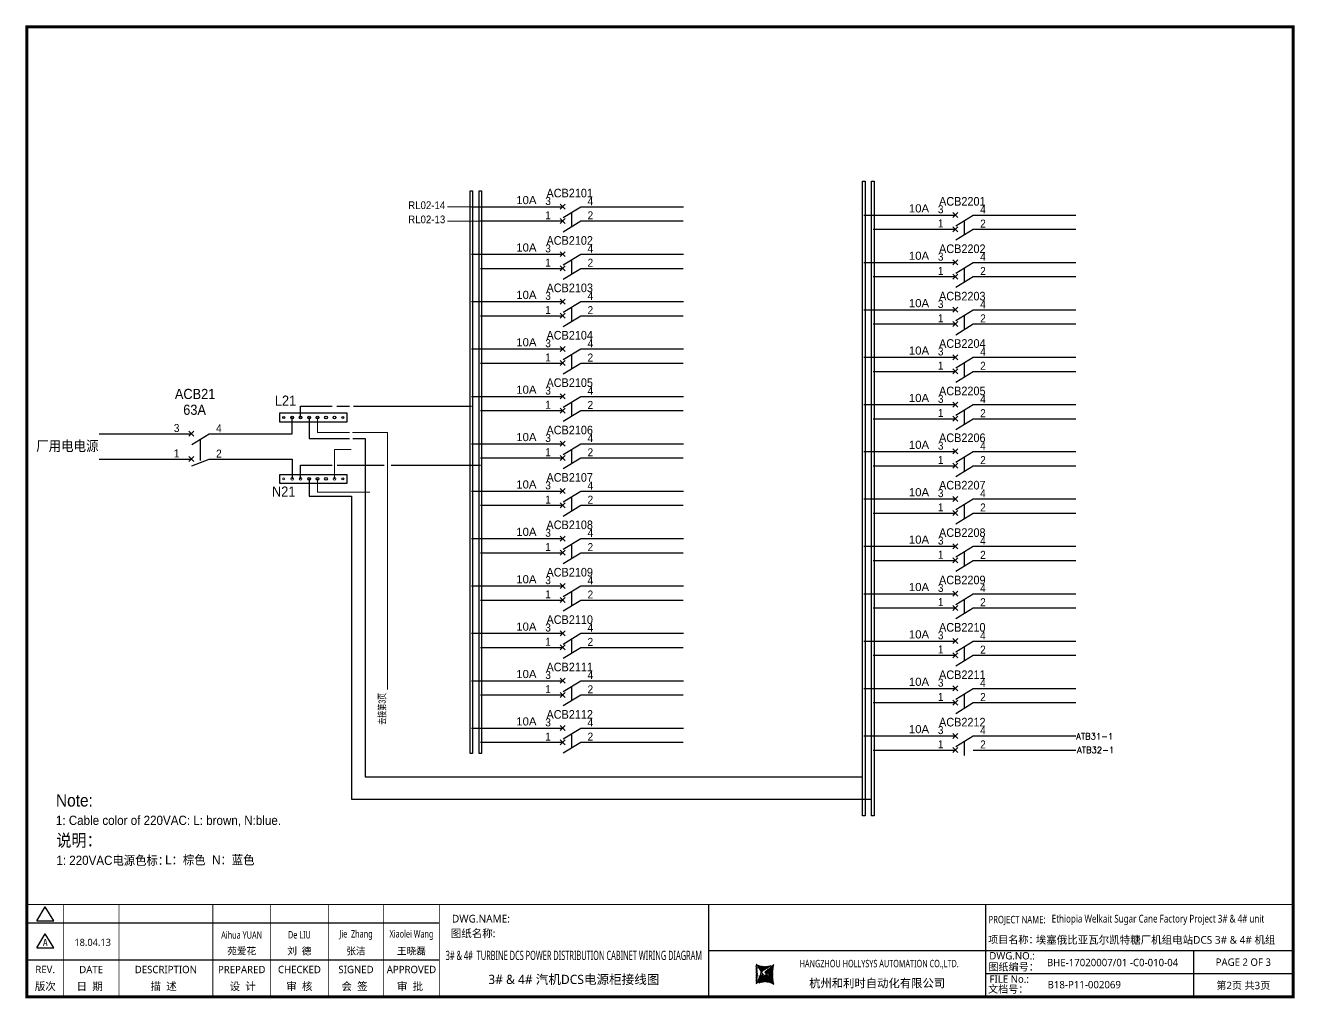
# Model space of a CAD drawing. Extents: x 81437 to 204847, y -54769 to -29444.
# Drawn here: x 101350 to 105475, y -54566 to -51403 of the extents above; entities that cross this region are included whole.
import ezdxf
from ezdxf.enums import TextEntityAlignment as Align
from ezdxf.lldxf.tags import DXFTag

# ---------------------------------------------------------------- set-up
doc = ezdxf.new("R2010")
doc.units = 0
doc.header["$LTSCALE"] = 100
doc.header["$MEASUREMENT"] = 0
for name, color, linetype in [('t', 1, 'Continuous'), ('标准图框及表格', 7, 'Continuous'), ('空气开关', 7, 'Continuous')]:
    doc.layers.add(name, color=color, linetype=linetype)
doc.layers.add('细实线', color=7, linetype='Continuous', lineweight=20)
doc.styles.add('HZ', font='arial.ttf', dxfattribs={"width": 0.7})
doc.styles.add('SIMPLEX', font='simplex')
doc.styles.get("Standard").update_dxf_attribs({"font": ''})
doc.styles.add('微软雅黑', font='')
doc.styles.get('Standard').set_extended_font_data('SimSun')
doc.styles.get('微软雅黑').set_extended_font_data('Microsoft YaHei')
tags = doc.linetypes.add('CENTER', pattern=[2, 1.25, -0.25, 0.25, -0.25]).pattern_tags.tags
tags[10:11] = [DXFTag(74, 4), DXFTag(75, 0), DXFTag(340, '0'), DXFTag(46, 1.0), DXFTag(50, 0.0), DXFTag(44, 0.0), DXFTag(45, 0.0)]
tags[8:9] = [DXFTag(74, 4), DXFTag(75, 0), DXFTag(340, '0'), DXFTag(46, 1.0), DXFTag(50, 0.0), DXFTag(44, 0.0), DXFTag(45, 0.0)]
tags[6:7] = [DXFTag(74, 4), DXFTag(75, 0), DXFTag(340, '0'), DXFTag(46, 1.0), DXFTag(50, 0.0), DXFTag(44, 0.0), DXFTag(45, 0.0)]
tags[4:5] = [DXFTag(74, 4), DXFTag(75, 0), DXFTag(340, '0'), DXFTag(46, 1.0), DXFTag(50, 0.0), DXFTag(44, 0.0), DXFTag(45, 0.0)]
tags = doc.linetypes.add('HIDDEN', pattern=[0.375, 0.25, -0.125]).pattern_tags.tags
tags[6:7] = [DXFTag(74, 4), DXFTag(75, 0), DXFTag(340, '0'), DXFTag(46, 1.0), DXFTag(50, 0.0), DXFTag(44, 0.0), DXFTag(45, 0.0)]
tags[4:5] = [DXFTag(74, 4), DXFTag(75, 0), DXFTag(340, '0'), DXFTag(46, 1.0), DXFTag(50, 0.0), DXFTag(44, 0.0), DXFTag(45, 0.0)]
pattern_1 = [(45, (-6.1628, -58.8625), (-0.7362629, 0.7362629), [])]

# ---------------------------------------------------------------- blocks, each defined once
blk = doc.blocks.new('供电端子')
at = {"style": 'HZ', "width": 0.7}
blk.add_attdef('供电端子', (0, 0), '', height=17, dxfattribs=at)
blk = doc.blocks.new('图框')
at = {"layer": '标准图框及表格'}
h = blk.add_hatch(dxfattribs=at)
h.set_pattern_fill('ANSI31', color=5, scale=8.329864, style=0)
h.set_pattern_definition(pattern_1)
edge = h.paths.add_edge_path()
edge.add_arc((2393.1, -3057), 55.2, 238.1092, 291.6532)
edge.add_line((2413.5, -3108.3), (2382.4, -3129.1))
edge.add_arc((2232.7, -3137.2), 135.4, 346.3915, 374.25)
edge.add_line((2364.3, -3169), (2391.3, -3146.7))
edge.add_line((2385.2, -3139.1), (2390, -3139.8))
edge.add_spline(control_points=[(2391.3, -3146.8), (2392.2, -3145.9), (2393.8, -3144.3), (2393.7, -3140.1), (2391.3, -3139.9), (2390, -3139.7)], knot_values=[0, 0, 0, 0, 6.844331, 12.400427, 18.769243, 18.769243, 18.769243, 18.769243], weights=[1, 1, 1, 1, 1, 1], degree=3, periodic=0)
edge.add_spline(control_points=[(2382.4, -3129.1), (2381.6, -3129.7), (2380.3, -3130.8), (2379.4, -3132.2), (2379, -3132.9)], knot_values=[0, 0, 0, 0, 5.253674, 9.488439, 9.488439, 9.488439, 9.488439], weights=[1, 1, 1, 1, 1], degree=3, periodic=0)
edge.add_spline(control_points=[(2380.1, -3131.1), (2379.6, -3131.8), (2378.5, -3133.2), (2378.8, -3136.6), (2381.7, -3138.8), (2384, -3139), (2385.2, -3139.1)], knot_values=[10.665975, 10.665975, 10.665975, 10.665975, 18.977704, 28.894558, 41.119554, 52.646925, 52.646925, 52.646925, 52.646925], weights=[1, 1, 1, 1, 1, 1, 1], degree=3, periodic=0)
h = blk.add_hatch(dxfattribs=at)
h.set_pattern_fill('ANSI31', color=3, scale=8.329864, style=0)
h.set_pattern_definition(pattern_1)
edge = h.paths.add_edge_path()
edge.add_line((2396.3, -3134.6), (2401.5, -3135.3))
edge.add_spline(control_points=[(2394.9, -3127.6), (2394, -3128.5), (2392.4, -3130.1), (2392.5, -3134.3), (2394.9, -3134.5), (2396.2, -3134.6)], knot_values=[0, 0, 0, 0, 6.844331, 12.400427, 18.769243, 18.769243, 18.769243, 18.769243], weights=[1, 1, 1, 1, 1, 1], degree=3, periodic=0)
edge.add_line((2421.9, -3105.3), (2394.8, -3127.7))
edge.add_spline(control_points=[(2406.5, -3142.8), (2406.9, -3142.3), (2407.7, -3140.9), (2407.4, -3137.8), (2404.5, -3135.6), (2402.2, -3135.4), (2401, -3135.3)], knot_values=[12.654089, 12.654089, 12.654089, 12.654089, 18.977704, 28.894558, 41.119554, 52.646925, 52.646925, 52.646925, 52.646925], weights=[1, 1, 1, 1, 1, 1, 1], degree=3, periodic=0)
edge.add_line((2405.5, -3143.8), (2406.6, -3142.6))
edge.add_line((2403.9, -3145.3), (2405.5, -3143.8))
edge.add_line((2372.7, -3166.1), (2403.8, -3145.3))
edge.add_arc((2393.1, -3217.4), 55.2, 58.1092, 111.6532)
edge.add_arc((2553.4, -3137.2), 135.4, 166.3915, 194.25)
at = {"color": 7}
for p, q in [((2209.5, -2910.4), (2209.5, -3210.4)), ((3109.5, -2910.4), (3109.5, -3210.4)), ((-6.2, -2970.4), (1334, -2970.4)), ((-6.2, -3090.4), (1334, -3090.4)), ((2209.5, -3060.4), (3109.5, -3060.4)), ((3109.5, -3060.4), (4109.5, -3060.4)), ((3785.6, -3060.4), (3785.6, -3210.4)), ((4109.5, -3135.4), (3109.5, -3135.4))]:
    blk.add_line(p, q, dxfattribs=at)
at = {"color": 7, "const_width": 3}
blk.add_lwpolyline([(4109.5, -2910.4), (-6.2, -2910.4)], dxfattribs=at)
at = {"layer": 't', "color": 7}
for p, q in [((25.8, -2963.9), (53.7, -2918)), ((81.7, -2963.9), (53.7, -2918)), ((25.8, -2963.9), (81.7, -2963.9)), ((25.8, -3051.8), (53.7, -3006)), ((81.7, -3051.8), (53.7, -3006)), ((25.8, -3051.8), (81.7, -3051.8))]:
    blk.add_line(p, q, dxfattribs=at)
at = {"layer": 't', "color": 7, "const_width": 9.62}
blk.add_lwpolyline([(4109.5, -3210.4), (4109.5, -58.9), (-6.2, -58.9), (-6.2, -3210.4)], close=True, dxfattribs=at)
at = {"layer": 't', "color": 7, "const_width": 2.4}
for points in [[(112.6, -2911.6), (112.6, -3210.4)], [(292.9, -2911.6), (292.9, -3210.4)], [(598.2, -2911.6), (598.2, -3215.3)], [(785.8, -2911.6), (785.8, -3215.3)], [(973.4, -2911.6), (973.4, -3215.3)], [(1153.7, -2911.6), (1153.7, -3215.3)], [(1334, -2911.6), (1334, -3215.3)]]:
    blk.add_lwpolyline(points, dxfattribs=at)
at = {"color": 7, "linetype": 'CENTER', "style": '微软雅黑'}
for s, height, p in [('项目名称：', 24, (3118.2, -3036.9)), ('图纸编号：', 24, (3119.1, -3125.5)), ('杭州和利时自动化有限公司', 27, (2536.4, -3180)), ('文档号：', 24, (3117.9, -3197.6))]:
    blk.add_text(s, height=height, dxfattribs=at).set_placement(p)
at = {"color": 7, "style": '微软雅黑', "flags": 8}
for tag, p, height in [('DWG.NAME:', (1375.5, -2969.2), 25), ('DWG.NO.:', (3122, -3089.3), 24), ('图纸编号', (3309.2, -3111.3), 24), ('FILENO.:', (3122.5, -3165), 24), ('文档号', (3311.6, -3183), 24)]:
    blk.add_attdef(tag, p, '', height=height, dxfattribs=at)
at = {"color": 7, "style": '微软雅黑', "width": 0.8, "flags": 8}
for tag, p, height in [('PROJECTNAME:', (3119.3, -2971.7), 24), ('PROJECT_NAME', (3324.7, -2969.2), 25)]:
    blk.add_attdef(tag, p, '', height=height, dxfattribs=at)
at = {"color": 7, "style": '微软雅黑', "flags": 8}
for tag, height, width, p in [('RENLIU', 24, 0.7, (692, -3009.2)), ('SHUFENWANG', 24, 0.7, (879.6, -3009.2)), ('FANGHOU', 24, 0.7, (1063.6, -3009.2)), ('DANDANLI', 24, 0.7, (1243.9, -3009.2)), ('#10STATIONONTROLCABINETCOVER', 30, 0.6, (1771.7, -3076)), ('HANGZHOUHOLLYSYSAUTOMATIONCO.,LTD.', 24, 0.7, (2763.9, -3104.6))]:
    blk.add_attdef(tag, text='', height=height, dxfattribs=dict(at, width=width)).set_placement(p, align=Align.MIDDLE)
for tag, p in [('图纸名称:', (1371.6, -3024.8)), ('项目名称', (3272.9, -3045.6))]:
    blk.add_attdef(tag, text='', height=25, dxfattribs=at).set_placement(p, align=Align.BOTTOM_LEFT)
at = {"color": 7, "flags": 8}
blk.add_attdef('A', text='', height=23, dxfattribs=at).set_placement((53.7, -3033.7), align=Align.MIDDLE)
at = {"color": 7, "style": '微软雅黑', "flags": 8}
for tag, height, p in [('设计时间', 23, (207.7, -3033.7)), ('刘仁', 23, (692, -3061.1)), ('王姝芬', 23, (879.6, -3061.1)), ('侯方', 23, (1063.6, -3061.1)), ('李丹丹', 23, (1243.9, -3061.1)), ('PAGEXOFX', 24, (3947.6, -3097.9)), ('REV.', 24, (53.2, -3121.9)), ('DATE', 24, (202.7, -3121.9)), ('DESCRIPTION', 24, (445.6, -3121.9)), ('PREPARED', 24, (692, -3121.9)), ('CHECKED', 24, (879.6, -3121.9)), ('SIGNED', 24, (1063.6, -3121.9)), ('APPROVED', 24, (1243.9, -3121.9)), ('图纸名称', 30, (1771.7, -3153.6)), ('第几页共几页', 24, (3947.6, -3172.9))]:
    blk.add_attdef(tag, text='', height=height, dxfattribs=at).set_placement(p, align=Align.MIDDLE)
at = {"layer": 't', "color": 7, "style": '微软雅黑'}
for s, p in [('版次', (53.7, -3176.5)), ('日  期', (198, -3176.5)), ('描  述', (438.3, -3176.5)), ('设  计', (695.3, -3176.5)), ('审  核', (879.4, -3176.5)), ('会  签', (1058.9, -3176.5)), ('审  批', (1239.1, -3176.5))]:
    blk.add_text(s, height=25, dxfattribs=at).set_placement(p, align=Align.MIDDLE_CENTER)
at = {"layer": '标准图框及表格', "color": 5, "style": 'HZ'}
for s, p in [('pgqh', (2367.7, -3118.5)), ('hollilas', (2367.9, -3144.8))]:
    blk.add_text(s, height=5.21, dxfattribs=at).set_placement(p)
at = {"layer": '标准图框及表格', "color": 3, "style": 'HZ'}
for s, height, p in [('auto', 8.68, (2394.7, -3133.1)), ('hollysys', 4.34, (2396.4, -3158.6))]:
    blk.add_text(s, height=height, dxfattribs=at).set_placement(p)

msp = doc.modelspace()

# ---------------------------------------------------------------- linework, layer by layer
at = {"color": 43}
for p, q in [((102799.5, -51992.6), (103096.2, -51992.6)), ((103154.8, -51992.6), (103488.5, -51992.6)), ((104075.6, -52019.4), (104372.3, -52019.4)), ((104430.8, -52019.4), (104764.5, -52019.4)), ((102799.5, -52146.6), (103096.2, -52146.6)), ((103154.8, -52146.6), (103488.5, -52146.6)), ((104075.6, -52173.4), (104372.3, -52173.4)), ((104430.8, -52173.4), (104764.5, -52173.4)), ((102799.5, -52300.6), (103096.2, -52300.6)), ((103154.8, -52300.6), (103488.5, -52300.6)), ((104075.6, -52327.4), (104372.3, -52327.4)), ((104430.8, -52327.4), (104764.5, -52327.4)), ((102799.5, -52454.6), (103096.2, -52454.6)), ((103154.8, -52454.6), (103488.5, -52454.6)), ((104075.6, -52481.4), (104372.3, -52481.4)), ((104430.8, -52481.4), (104764.5, -52481.4)), ((102799.5, -52608.6), (103096.2, -52608.6)), ((103154.8, -52608.6), (103488.5, -52608.6)), ((104075.6, -52635.4), (104372.3, -52635.4)), ((104430.8, -52635.4), (104764.5, -52635.4)), ((102217.1, -52730.3), (102217.1, -52677.3)), ((102244.6, -52677.3), (102244.6, -52641)), ((102244.6, -52641), (102347.4, -52641)), ((102272.1, -52677.3), (102272.1, -52745.2)), ((102362.6, -52641), (102403.6, -52641)), ((102416.8, -52641), (102799.5, -52641)), ((101589.5, -52730.3), (101888.9, -52730.3)), ((101947.5, -52730.3), (102217.1, -52730.3)), ((102272.1, -52745.2), (102403.6, -52745.2)), ((102414.1, -52745.2), (102454.1, -52745.2)), ((102454.1, -52745.2), (102454.1, -53114)), ((102799.5, -52762.6), (103096.2, -52762.6)), ((103154.8, -52762.6), (103488.5, -52762.6)), ((104075.5, -52787.8), (104372.2, -52787.8)), ((104430.7, -52787.8), (104764.4, -52787.8)), ((102799.5, -52916.6), (103096.2, -52916.6)), ((103154.8, -52916.6), (103488.5, -52916.6)), ((104075.5, -52941.8), (104372.2, -52941.8)), ((104430.7, -52941.8), (104764.4, -52941.8)), ((102799.5, -53070.6), (103096.2, -53070.6)), ((103154.8, -53070.6), (103488.5, -53070.6)), ((102454.1, -53114), (102454.1, -53844.9)), ((104075.5, -53095.8), (104372.2, -53095.8)), ((104430.7, -53095.8), (104764.4, -53095.8)), ((102799.5, -53224.6), (103096.2, -53224.6)), ((103154.8, -53224.6), (103488.5, -53224.6)), ((104075.5, -53249.8), (104372.2, -53249.8)), ((104430.7, -53249.8), (104764.4, -53249.8)), ((102799.5, -53378.6), (103096.2, -53378.6)), ((103154.8, -53378.6), (103488.5, -53378.6)), ((104075.5, -53403.8), (104372.2, -53403.8)), ((104430.7, -53403.8), (104764.4, -53403.8)), ((102799.5, -53532.6), (103096.2, -53532.6)), ((103154.8, -53532.6), (103488.5, -53532.6)), ((104075.5, -53557.8), (104372.2, -53557.8)), ((104430.7, -53557.8), (104764.4, -53557.8)), ((102799.5, -53686.6), (103096.2, -53686.6)), ((103154.8, -53686.6), (103488.5, -53686.6)), ((104075.5, -53711.8), (104372.2, -53711.8)), ((104430.7, -53711.8), (104764.4, -53711.8)), ((102454.1, -53844.9), (104071.2, -53844.9))]:
    msp.add_line(p, q, dxfattribs=at)
at = {"color": 6}
for p, q in [((103104.3, -52000.7), (103088.1, -51984.5)), ((103088.1, -52000.7), (103104.3, -51984.5)), ((103098.3, -52027.4), (103154.8, -51992.6)), ((104380.3, -52027.5), (104364.2, -52011.3)), ((104364.2, -52027.5), (104380.3, -52011.3)), ((104374.3, -52054.2), (104430.8, -52019.4)), ((103088.1, -52046.8), (103104.3, -52030.6)), ((103104.3, -52046.8), (103088.1, -52030.6)), ((103098.3, -52073.5), (103154.8, -52038.7)), ((104364.2, -52073.6), (104380.3, -52057.4)), ((104380.3, -52073.6), (104364.2, -52057.4)), ((104374.3, -52100.3), (104430.8, -52065.5)), ((103104.3, -52154.7), (103088.1, -52138.5)), ((103088.1, -52154.7), (103104.3, -52138.5)), ((103098.3, -52181.4), (103154.8, -52146.6)), ((104380.3, -52181.5), (104364.2, -52165.3)), ((104364.2, -52181.5), (104380.3, -52165.3)), ((104374.3, -52208.2), (104430.8, -52173.4)), ((103104.3, -52200.8), (103088.1, -52184.6)), ((103088.1, -52200.8), (103104.3, -52184.6)), ((103098.3, -52227.5), (103154.8, -52192.7)), ((104380.3, -52227.6), (104364.2, -52211.4)), ((104364.2, -52227.6), (104380.3, -52211.4)), ((104374.3, -52254.3), (104430.8, -52219.5)), ((103088.1, -52308.7), (103104.3, -52292.5)), ((103104.3, -52308.7), (103088.1, -52292.5)), ((103098.3, -52335.4), (103154.8, -52300.6)), ((103088.1, -52354.8), (103104.3, -52338.6)), ((103104.3, -52354.8), (103088.1, -52338.6)), ((103098.3, -52381.5), (103154.8, -52346.7)), ((104364.2, -52335.5), (104380.3, -52319.3)), ((104380.3, -52335.5), (104364.2, -52319.3)), ((104374.3, -52362.2), (104430.8, -52327.4)), ((104364.2, -52381.6), (104380.3, -52365.4)), ((104380.3, -52381.6), (104364.2, -52365.4)), ((104374.3, -52408.3), (104430.8, -52373.5)), ((103104.3, -52462.7), (103088.1, -52446.5)), ((103088.1, -52462.7), (103104.3, -52446.5)), ((103098.3, -52489.4), (103154.8, -52454.6)), ((103104.3, -52508.8), (103088.1, -52492.6)), ((103088.1, -52508.8), (103104.3, -52492.6)), ((103098.3, -52535.5), (103154.8, -52500.7)), ((104380.3, -52489.5), (104364.2, -52473.3)), ((104364.2, -52489.5), (104380.3, -52473.3)), ((104374.3, -52516.2), (104430.8, -52481.4)), ((104380.3, -52535.6), (104364.2, -52519.4)), ((104364.2, -52535.6), (104380.3, -52519.4)), ((104374.3, -52562.3), (104430.8, -52527.5)), ((103088.1, -52616.7), (103104.3, -52600.5)), ((103104.3, -52616.7), (103088.1, -52600.5)), ((103098.3, -52643.4), (103154.8, -52608.6)), ((104364.2, -52643.5), (104380.3, -52627.3)), ((104380.3, -52643.5), (104364.2, -52627.3)), ((104374.3, -52670.2), (104430.8, -52635.4)), ((103088.1, -52662.8), (103104.3, -52646.6)), ((103104.3, -52662.8), (103088.1, -52646.6)), ((103098.3, -52689.5), (103154.8, -52654.7)), ((104364.2, -52689.6), (104380.3, -52673.4)), ((104380.3, -52689.6), (104364.2, -52673.4)), ((104374.3, -52716.3), (104430.8, -52681.5)), ((103104.3, -52770.7), (103088.1, -52754.5)), ((103088.1, -52770.7), (103104.3, -52754.5)), ((103104.3, -52816.8), (103088.1, -52800.6)), ((103088.1, -52816.8), (103104.3, -52800.6)), ((103098.3, -52797.4), (103154.8, -52762.6)), ((104380.3, -52795.9), (104364.1, -52779.7)), ((104364.1, -52795.9), (104380.3, -52779.7)), ((104374.3, -52822.6), (104430.7, -52787.8)), ((103098.3, -52843.5), (103154.8, -52808.7)), ((104380.3, -52842), (104364.1, -52825.8)), ((104364.1, -52842), (104380.3, -52825.8)), ((104374.3, -52868.7), (104430.7, -52833.9)), ((103104.3, -52924.7), (103088.1, -52908.5)), ((103088.1, -52924.7), (103104.3, -52908.5)), ((103098.3, -52951.4), (103154.8, -52916.6)), ((103104.3, -52970.8), (103088.1, -52954.6)), ((103088.1, -52970.8), (103104.3, -52954.6)), ((103098.3, -52997.5), (103154.8, -52962.7)), ((104380.3, -52949.9), (104364.1, -52933.7)), ((104364.1, -52949.9), (104380.3, -52933.7)), ((104374.3, -52976.6), (104430.7, -52941.8)), ((104380.3, -52996), (104364.1, -52979.8)), ((104364.1, -52996), (104380.3, -52979.8)), ((104374.3, -53022.7), (104430.7, -52987.9)), ((103088.1, -53078.7), (103104.3, -53062.5)), ((103104.3, -53078.7), (103088.1, -53062.5)), ((103098.3, -53105.4), (103154.8, -53070.6)), ((104364.1, -53103.9), (104380.3, -53087.7)), ((104380.3, -53103.9), (104364.1, -53087.7)), ((103088.1, -53124.8), (103104.3, -53108.6)), ((103104.3, -53124.8), (103088.1, -53108.6)), ((103098.3, -53151.5), (103154.8, -53116.7)), ((104374.3, -53130.6), (104430.7, -53095.8)), ((104364.1, -53150), (104380.3, -53133.8)), ((104380.3, -53150), (104364.1, -53133.8)), ((104374.3, -53176.7), (104430.7, -53141.9)), ((103104.3, -53232.7), (103088.1, -53216.5)), ((103088.1, -53232.7), (103104.3, -53216.5)), ((103098.3, -53259.4), (103154.8, -53224.6)), ((104380.3, -53257.9), (104364.1, -53241.7)), ((104364.1, -53257.9), (104380.3, -53241.7)), ((104374.3, -53284.6), (104430.7, -53249.8)), ((103104.3, -53278.8), (103088.1, -53262.6)), ((103088.1, -53278.8), (103104.3, -53262.6)), ((103098.3, -53305.5), (103154.8, -53270.7)), ((104380.3, -53304), (104364.1, -53287.8)), ((104364.1, -53304), (104380.3, -53287.8)), ((104374.3, -53330.7), (104430.7, -53295.9)), ((103104.3, -53386.7), (103088.1, -53370.5)), ((103088.1, -53386.7), (103104.3, -53370.5)), ((103098.3, -53413.4), (103154.8, -53378.6)), ((103104.3, -53432.8), (103088.1, -53416.6)), ((103088.1, -53432.8), (103104.3, -53416.6)), ((104380.3, -53411.9), (104364.1, -53395.7)), ((104364.1, -53411.9), (104380.3, -53395.7)), ((104374.3, -53438.6), (104430.7, -53403.8)), ((103098.3, -53459.5), (103154.8, -53424.7)), ((104380.3, -53458), (104364.1, -53441.8)), ((104364.1, -53458), (104380.3, -53441.8)), ((104374.3, -53484.7), (104430.7, -53449.9)), ((103104.3, -53540.7), (103088.1, -53524.5)), ((103088.1, -53540.7), (103104.3, -53524.5)), ((103098.3, -53567.4), (103154.8, -53532.6)), ((103104.3, -53586.8), (103088.1, -53570.6)), ((103088.1, -53586.8), (103104.3, -53570.6)), ((103098.3, -53613.5), (103154.8, -53578.7)), ((104380.3, -53565.9), (104364.1, -53549.7)), ((104364.1, -53565.9), (104380.3, -53549.7)), ((104374.3, -53592.6), (104430.7, -53557.8)), ((104380.3, -53612), (104364.1, -53595.8)), ((104364.1, -53612), (104380.3, -53595.8)), ((104374.3, -53638.7), (104430.7, -53603.9)), ((103088.1, -53694.7), (103104.3, -53678.5)), ((103104.3, -53694.7), (103088.1, -53678.5)), ((103098.3, -53721.4), (103154.8, -53686.6)), ((104364.1, -53719.9), (104380.3, -53703.7)), ((104380.3, -53719.9), (104364.1, -53703.7)), ((103088.1, -53740.8), (103104.3, -53724.6)), ((103104.3, -53740.8), (103088.1, -53724.6)), ((103098.3, -53767.5), (103154.8, -53732.7)), ((104364.1, -53766), (104380.3, -53749.8)), ((104380.3, -53766), (104364.1, -53749.8)), ((104374.3, -53746.6), (104430.7, -53711.8))]:
    msp.add_line(p, q, dxfattribs=at)
at = {"color": 5}
for p, q in [((102829.2, -52038.7), (103096.2, -52038.7)), ((103154.8, -52038.7), (103487.9, -52038.7)), ((104105.3, -52065.5), (104372.3, -52065.5)), ((104430.8, -52065.5), (104763.9, -52065.5)), ((102829.2, -52192.7), (103096.2, -52192.7)), ((103154.8, -52192.7), (103487.9, -52192.7)), ((104105.3, -52219.5), (104372.3, -52219.5)), ((104430.8, -52219.5), (104763.9, -52219.5)), ((102829.2, -52346.7), (103096.2, -52346.7)), ((103154.8, -52346.7), (103487.9, -52346.7)), ((104105.3, -52373.5), (104372.3, -52373.5)), ((104430.8, -52373.5), (104763.9, -52373.5)), ((102829.2, -52500.7), (103096.2, -52500.7)), ((103154.8, -52500.7), (103487.9, -52500.7)), ((104105.3, -52527.5), (104372.3, -52527.5)), ((104430.8, -52527.5), (104763.9, -52527.5)), ((102829.2, -52654.7), (103096.2, -52654.7)), ((103154.8, -52654.7), (103487.9, -52654.7)), ((104105.3, -52681.5), (104372.3, -52681.5)), ((104430.8, -52681.5), (104763.9, -52681.5)), ((101589.3, -52812.7), (101888.9, -52812.7)), ((101947.5, -52812.7), (102217.1, -52812.7)), ((102217.1, -52812.7), (102217.1, -52877)), ((102244.6, -52877), (102244.6, -52832.4)), ((102244.6, -52832.4), (102347.4, -52832.4)), ((102363, -52832.4), (102462.9, -52832.4)), ((102462.9, -52832.4), (102516, -52832.4)), ((102538.6, -52832.4), (102571.7, -52832.4)), ((102571.7, -52832.4), (102829.2, -52832.4)), ((102829.2, -52808.7), (103096.2, -52808.7)), ((103154.8, -52808.7), (103487.9, -52808.7)), ((104105.2, -52833.9), (104372.2, -52833.9)), ((104430.7, -52833.9), (104763.8, -52833.9)), ((102272.1, -52877), (102272.1, -52933.3)), ((102272.1, -52933.3), (102409.6, -52933.3)), ((102409.6, -52933.3), (102409.6, -53113.5)), ((102829.2, -52962.7), (103096.2, -52962.7)), ((103154.8, -52962.7), (103487.9, -52962.7)), ((104105.2, -52987.9), (104372.2, -52987.9)), ((104430.7, -52987.9), (104763.8, -52987.9)), ((102409.6, -53113.5), (102409.6, -53917.6)), ((102829.2, -53116.7), (103096.2, -53116.7)), ((103154.8, -53116.7), (103487.9, -53116.7)), ((104105.2, -53141.9), (104372.2, -53141.9)), ((104430.7, -53141.9), (104763.8, -53141.9)), ((102829.2, -53270.7), (103096.2, -53270.7)), ((103154.8, -53270.7), (103487.9, -53270.7)), ((104105.2, -53295.9), (104372.2, -53295.9)), ((104430.7, -53295.9), (104763.8, -53295.9)), ((102829.2, -53424.7), (103096.2, -53424.7)), ((103154.8, -53424.7), (103487.9, -53424.7)), ((104105.2, -53449.9), (104372.2, -53449.9)), ((104430.7, -53449.9), (104763.8, -53449.9)), ((102829.2, -53578.7), (103096.2, -53578.7)), ((103154.8, -53578.7), (103487.9, -53578.7)), ((104105.2, -53603.9), (104372.2, -53603.9)), ((104430.7, -53603.9), (104763.8, -53603.9)), ((102829.2, -53732.7), (103096.2, -53732.7)), ((103154.8, -53732.7), (103487.9, -53732.7)), ((104105.2, -53757.9), (104372.2, -53757.9)), ((104430.7, -53757.9), (104763.8, -53757.9)), ((102409.6, -53917.6), (104100.9, -53917.6))]:
    msp.add_line(p, q, dxfattribs=at)
for p, q in [((101897, -52738.4), (101880.8, -52722.2)), ((101880.8, -52738.4), (101897, -52722.2)), ((101891, -52765.1), (101947.5, -52730.3)), ((101880.8, -52820.8), (101897, -52804.6)), ((101897, -52820.8), (101880.8, -52804.6)), ((101891, -52834.9), (101947.5, -52812.7))]:
    msp.add_line(p, q)
at = {"color": 43}
for points in [[(104079, -51909.9), (104079, -53971.7), (104071.2, -53971.7), (104071.2, -51909.9)], [(102803.5, -51940.9), (102803.5, -53769.7), (102795.7, -53769.7), (102795.7, -51940.9)], [(102175.8, -52691.1), (102395.8, -52691.1), (102395.8, -52663.6), (102175.8, -52663.6)]]:
    msp.add_lwpolyline(points, close=True, dxfattribs=at)
at = {"color": 5}
for points in [[(104108.2, -51909.9), (104108.2, -53971.7), (104100.3, -53971.7), (104100.3, -51909.9)], [(102832.7, -51940.9), (102832.7, -53769.7), (102824.8, -53769.7), (102824.8, -51940.9)], [(102175.8, -52890.7), (102395.8, -52890.7), (102395.8, -52863.2), (102175.8, -52863.2)]]:
    msp.add_lwpolyline(points, close=True, dxfattribs=at)
for centre, radius in [((102189.6, -52677.3), 3.3), ((102217.1, -52677.3), 4.4), ((102244.6, -52677.3), 4.4), ((102272.1, -52677.3), 4.4), ((102299.6, -52677.3), 4.4), ((102327.1, -52677.3), 4.4), ((102354.6, -52677.3), 4.4), ((102382.1, -52677.3), 3.3), ((102272.1, -52877), 4.4), ((102299.6, -52877), 4.4), ((102327.1, -52877), 4.4), ((102382.1, -52877), 3.3)]:
    msp.add_circle(centre, radius)
at = {"lineweight": 20}
for centre, radius in [((102189.6, -52877), 3.3), ((102217.1, -52877), 4.4), ((102244.6, -52877), 4.4), ((102354.6, -52877), 4.4)]:
    msp.add_circle(centre, radius, dxfattribs=at)
at = {"layer": '空气开关', "color": 6}
for p, q in [((103126.5, -52056.1), (103126.5, -52010)), ((104402.6, -52082.9), (104402.6, -52036.8)), ((103126.5, -52210.1), (103126.5, -52164)), ((104402.6, -52236.9), (104402.6, -52190.8)), ((103126.5, -52364.1), (103126.5, -52318)), ((104402.6, -52390.9), (104402.6, -52344.8)), ((103126.5, -52518.1), (103126.5, -52472)), ((104402.6, -52544.9), (104402.6, -52498.8)), ((103126.5, -52672.1), (103126.5, -52626)), ((104402.6, -52698.9), (104402.6, -52652.8)), ((103126.5, -52826.1), (103126.5, -52780)), ((104402.5, -52851.3), (104402.5, -52805.2)), ((103126.5, -52980.1), (103126.5, -52934)), ((104402.5, -53005.3), (104402.5, -52959.2)), ((103126.5, -53134.1), (103126.5, -53088)), ((104402.5, -53159.3), (104402.5, -53113.2)), ((103126.5, -53288.1), (103126.5, -53242)), ((104402.5, -53313.3), (104402.5, -53267.2)), ((103126.5, -53442.1), (103126.5, -53396)), ((104402.5, -53467.3), (104402.5, -53421.2)), ((103126.5, -53596.1), (103126.5, -53550)), ((104402.5, -53621.3), (104402.5, -53575.2)), ((103126.5, -53750.1), (103126.5, -53704)), ((104402.5, -53775.3), (104402.5, -53729.2))]:
    msp.add_line(p, q, dxfattribs=at)
at = {"layer": '空气开关'}
msp.add_line((101919.2, -52817.5), (101919.2, -52747.7), dxfattribs=at)
at = {"layer": '细实线', "color": 43}
for p, q in [((102800.4, -51992.9), (102722.2, -51992.9)), ((102299.6, -52677.3), (102299.6, -52726.2)), ((102299.6, -52726.2), (102403.9, -52726.2)), ((102413, -52726.2), (102526.4, -52726.2)), ((102526.4, -52726.2), (102526.4, -53561.6))]:
    msp.add_line(p, q, dxfattribs=at)
at = {"layer": '细实线', "color": 5}
for p, q in [((102830.1, -52039), (102722.2, -52039)), ((102354.6, -52877), (102354.6, -52781)), ((102354.6, -52781), (102408.9, -52781)), ((102299.6, -52877), (102299.6, -52920.2)), ((102299.6, -52920.2), (102469.1, -52920.2))]:
    msp.add_line(p, q, dxfattribs=at)

# ---------------------------------------------------------------- block references
at = {"color": 1}
ref = msp.add_blockref('图框', (101361, -51349.2), dxfattribs=at)
ref.add_attrib('PROJECTNAME:', 'PROJECT NAME:', (104480.3, -54320.8), dxfattribs={"color": 7, "height": 24, "style": '微软雅黑', "width": 0.8})
ref.add_attrib('FILENO.:', 'FILE No.:', (104483.5, -54514.1), dxfattribs={"color": 7, "height": 24, "style": '微软雅黑'})
ref.add_attrib('DWG.NO.:', 'DWG.NO.:', (104483, -54438.4), dxfattribs={"color": 7, "height": 24, "style": '微软雅黑'})
ref.add_attrib('PAGEXOFX', 'PAGE 2 OF 3', dxfattribs={"color": 7, "height": 24, "style": '微软雅黑', "flags": 8}).set_placement((105308.5, -54447.1), align=Align.MIDDLE)
ref.add_attrib('PROJECT_NAME', 'Ethiopia Welkait Sugar Cane Factory Project 3# & 4# unit', (104685.7, -54318.4), dxfattribs={"color": 7, "height": 25, "style": '微软雅黑', "width": 0.8})
ref.add_attrib('项目名称', '埃塞俄比亚瓦尔凯特糖厂机组电站DCS 3# & 4# 机组', dxfattribs={"color": 7, "height": 25, "style": '微软雅黑'}).set_placement((104633.9, -54394.8), align=Align.BOTTOM_LEFT)
ref.add_attrib('HANGZHOUHOLLYSYSAUTOMATIONCO.,LTD.', 'HANGZHOU HOLLYSYS AUTOMATION CO.,LTD.', dxfattribs={"color": 7, "height": 24, "style": '微软雅黑', "width": 0.7}).set_placement((104124.9, -54453.7), align=Align.MIDDLE)
ref.add_attrib('图纸名称:', '图纸名称:', dxfattribs={"color": 7, "height": 25, "style": '微软雅黑', "flags": 8}).set_placement((102732.6, -54373.9), align=Align.BOTTOM_LEFT)
ref.add_attrib('#10STATIONONTROLCABINETCOVER', '3# & 4#  TURBINE DCS POWER DISTRIBUTION CABINET WIRING DIAGRAM', dxfattribs={"color": 7, "height": 30, "style": '微软雅黑', "width": 0.6, "flags": 8}).set_placement((103132.7, -54425.2), align=Align.MIDDLE)
ref.add_attrib('DWG.NAME:', 'DWG.NAME:', (102736.4, -54318.4), dxfattribs={"color": 7, "height": 25, "style": '微软雅黑', "flags": 8})
ref.add_attrib('DANDANLI', 'Xiaolei Wang', dxfattribs={"color": 7, "height": 24, "style": '微软雅黑', "width": 0.7, "flags": 8}).set_placement((102604.8, -54358.4), align=Align.MIDDLE)
ref.add_attrib('FANGHOU', 'Jie  Zhang', dxfattribs={"color": 7, "height": 24, "style": '微软雅黑', "width": 0.7, "flags": 8}).set_placement((102424.5, -54358.4), align=Align.MIDDLE)
ref.add_attrib('SHUFENWANG', 'De LIU', dxfattribs={"color": 7, "height": 24, "style": '微软雅黑', "width": 0.7, "flags": 8}).set_placement((102240.6, -54358.4), align=Align.MIDDLE)
ref.add_attrib('RENLIU', 'Aihua YUAN', dxfattribs={"color": 7, "height": 24, "style": '微软雅黑', "width": 0.7, "flags": 8}).set_placement((102053, -54358.4), align=Align.MIDDLE)
ref.add_attrib('APPROVED', 'APPROVED', dxfattribs={"color": 7, "height": 24, "style": '微软雅黑'}).set_placement((102604.8, -54471.1), align=Align.MIDDLE)
ref.add_attrib('SIGNED', 'SIGNED', dxfattribs={"color": 7, "height": 24, "style": '微软雅黑'}).set_placement((102424.5, -54471.1), align=Align.MIDDLE)
ref.add_attrib('CHECKED', 'CHECKED', dxfattribs={"color": 7, "height": 24, "style": '微软雅黑'}).set_placement((102240.6, -54471.1), align=Align.MIDDLE)
ref.add_attrib('PREPARED', 'PREPARED', dxfattribs={"color": 7, "height": 24, "style": '微软雅黑'}).set_placement((102053, -54471.1), align=Align.MIDDLE)
ref.add_attrib('DESCRIPTION', 'DESCRIPTION', dxfattribs={"color": 7, "height": 24, "style": '微软雅黑'}).set_placement((101806.5, -54471.1), align=Align.MIDDLE)
ref.add_attrib('DATE', 'DATE', dxfattribs={"color": 7, "height": 24, "style": '微软雅黑', "flags": 8}).set_placement((101563.7, -54471.1), align=Align.MIDDLE)
ref.add_attrib('REV.', 'REV.', dxfattribs={"color": 7, "height": 24, "style": '微软雅黑', "flags": 8}).set_placement((101414.2, -54471.1), align=Align.MIDDLE)
ref.add_attrib('A', 'A', dxfattribs={"color": 7, "height": 23, "flags": 8}).set_placement((101414.7, -54382.9), align=Align.MIDDLE)
ref.add_attrib('设计时间', '18.04.13', dxfattribs={"color": 7, "height": 23, "style": '微软雅黑', "flags": 8}).set_placement((101568.7, -54382.9), align=Align.MIDDLE)
ref.add_attrib('李丹丹', '王晓磊', dxfattribs={"color": 7, "height": 23, "style": '微软雅黑', "flags": 8}).set_placement((102604.8, -54410.2), align=Align.MIDDLE)
ref.add_attrib('侯方', '张洁', dxfattribs={"color": 7, "height": 23, "style": '微软雅黑', "flags": 8}).set_placement((102424.5, -54410.2), align=Align.MIDDLE)
ref.add_attrib('王姝芬', '刘  德', dxfattribs={"color": 7, "height": 23, "style": '微软雅黑', "flags": 8}).set_placement((102240.6, -54410.2), align=Align.MIDDLE)
ref.add_attrib('刘仁', '苑爱花', dxfattribs={"color": 7, "height": 23, "style": '微软雅黑', "flags": 8}).set_placement((102053, -54410.2), align=Align.MIDDLE)
ref.add_attrib('图纸名称', '3# & 4# 汽机DCS电源柜接线图', dxfattribs={"color": 7, "height": 30, "style": '微软雅黑', "flags": 8}).set_placement((103132.7, -54502.7), align=Align.MIDDLE)
ref.add_attrib('文档号', 'B18-P11-002069', (104672.5, -54532.2), dxfattribs={"color": 7, "height": 24, "style": '微软雅黑', "flags": 8})
ref.add_attrib('图纸编号', 'BHE-17020007/01 -C0-010-04', (104670.2, -54460.4), dxfattribs={"color": 7, "height": 24, "style": '微软雅黑', "flags": 8})
ref.add_attrib('第几页共几页', '第2页 共3页', dxfattribs={"color": 7, "height": 24, "style": '微软雅黑', "flags": 8}).set_placement((105308.5, -54522.1), align=Align.MIDDLE)
ref = msp.add_blockref('供电端子', (103119.2, -51962.1), dxfattribs=dict(xscale=0.9349999999976717, yscale=0.9349999999976717))
ref.add_attrib('供电端子', 'ACB2101', dxfattribs={"height": 28.05, "style": 'HZ', "width": 0.9}).set_placement((103119.2, -51962.1), align=Align.CENTER)
ref = msp.add_blockref('供电端子', (102594.2, -52000), dxfattribs=dict(xscale=0.9349999999976717, yscale=0.9349999999976717))
ref.add_attrib('供电端子', 'RL02-14', (102594.2, -52000), dxfattribs={"height": 25, "style": 'HZ', "width": 0.9})
ref = msp.add_blockref('供电端子', (102978.4, -51984.1), dxfattribs=dict(xscale=0.9349999999976717, yscale=0.9349999999976717))
ref.add_attrib('供电端子', '10A', dxfattribs={"height": 26.4, "style": 'HZ'}).set_placement((102978.4, -51984.1), align=Align.CENTER)
ref = msp.add_blockref('供电端子', (104395.2, -51989), dxfattribs=dict(xscale=0.9349999999976717, yscale=0.9349999999976717))
ref.add_attrib('供电端子', 'ACB2201', dxfattribs={"height": 28.05, "style": 'HZ', "width": 0.9}).set_placement((104395.2, -51989), align=Align.CENTER)
ref = msp.add_blockref('供电端子', (104254.4, -52011), dxfattribs=dict(xscale=0.9349999999976717, yscale=0.9349999999976717))
ref.add_attrib('供电端子', '10A', dxfattribs={"height": 26.4, "style": 'HZ'}).set_placement((104254.4, -52011), align=Align.CENTER)
ref = msp.add_blockref('供电端子', (102594.2, -52046.1), dxfattribs=dict(xscale=0.9349999999976717, yscale=0.9349999999976717))
ref.add_attrib('供电端子', 'RL02-13', (102594.2, -52046.1), dxfattribs={"height": 25, "style": 'HZ', "width": 0.9})
ref = msp.add_blockref('供电端子', (103119.2, -52116.1), dxfattribs=dict(xscale=0.9349999999976717, yscale=0.9349999999976717))
ref.add_attrib('供电端子', 'ACB2102', dxfattribs={"height": 28.05, "style": 'HZ', "width": 0.9}).set_placement((103119.2, -52116.1), align=Align.CENTER)
ref = msp.add_blockref('供电端子', (102978.4, -52138.1), dxfattribs=dict(xscale=0.9349999999976717, yscale=0.9349999999976717))
ref.add_attrib('供电端子', '10A', dxfattribs={"height": 26.4, "style": 'HZ'}).set_placement((102978.4, -52138.1), align=Align.CENTER)
ref = msp.add_blockref('供电端子', (104254.4, -52165), dxfattribs=dict(xscale=0.9349999999976717, yscale=0.9349999999976717))
ref.add_attrib('供电端子', '10A', dxfattribs={"height": 26.4, "style": 'HZ'}).set_placement((104254.4, -52165), align=Align.CENTER)
ref = msp.add_blockref('供电端子', (104395.2, -52143), dxfattribs=dict(xscale=0.9349999999976717, yscale=0.9349999999976717))
ref.add_attrib('供电端子', 'ACB2202', dxfattribs={"height": 28.05, "style": 'HZ', "width": 0.9}).set_placement((104395.2, -52143), align=Align.CENTER)
ref = msp.add_blockref('供电端子', (102978.4, -52292.1), dxfattribs=dict(xscale=0.9349999999976717, yscale=0.9349999999976717))
ref.add_attrib('供电端子', '10A', dxfattribs={"height": 26.4, "style": 'HZ'}).set_placement((102978.4, -52292.1), align=Align.CENTER)
ref = msp.add_blockref('供电端子', (103119.2, -52270.1), dxfattribs=dict(xscale=0.9349999999976717, yscale=0.9349999999976717))
ref.add_attrib('供电端子', 'ACB2103', dxfattribs={"height": 28.05, "style": 'HZ', "width": 0.9}).set_placement((103119.2, -52270.1), align=Align.CENTER)
ref = msp.add_blockref('供电端子', (104254.4, -52319), dxfattribs=dict(xscale=0.9349999999976717, yscale=0.9349999999976717))
ref.add_attrib('供电端子', '10A', dxfattribs={"height": 26.4, "style": 'HZ'}).set_placement((104254.4, -52319), align=Align.CENTER)
ref = msp.add_blockref('供电端子', (104395.2, -52297), dxfattribs=dict(xscale=0.9349999999976717, yscale=0.9349999999976717))
ref.add_attrib('供电端子', 'ACB2203', dxfattribs={"height": 28.05, "style": 'HZ', "width": 0.9}).set_placement((104395.2, -52297), align=Align.CENTER)
ref = msp.add_blockref('供电端子', (102978.4, -52446.1), dxfattribs=dict(xscale=0.9349999999976717, yscale=0.9349999999976717))
ref.add_attrib('供电端子', '10A', dxfattribs={"height": 26.4, "style": 'HZ'}).set_placement((102978.4, -52446.1), align=Align.CENTER)
ref = msp.add_blockref('供电端子', (103119.2, -52424.1), dxfattribs=dict(xscale=0.9349999999976717, yscale=0.9349999999976717))
ref.add_attrib('供电端子', 'ACB2104', dxfattribs={"height": 28.05, "style": 'HZ', "width": 0.9}).set_placement((103119.2, -52424.1), align=Align.CENTER)
ref = msp.add_blockref('供电端子', (104395.2, -52451), dxfattribs=dict(xscale=0.9349999999976717, yscale=0.9349999999976717))
ref.add_attrib('供电端子', 'ACB2204', dxfattribs={"height": 28.05, "style": 'HZ', "width": 0.9}).set_placement((104395.2, -52451), align=Align.CENTER)
ref = msp.add_blockref('供电端子', (104254.4, -52473), dxfattribs=dict(xscale=0.9349999999976717, yscale=0.9349999999976717))
ref.add_attrib('供电端子', '10A', dxfattribs={"height": 26.4, "style": 'HZ'}).set_placement((104254.4, -52473), align=Align.CENTER)
ref = msp.add_blockref('供电端子', (103119.2, -52578.1), dxfattribs=dict(xscale=0.9349999999976717, yscale=0.9349999999976717))
ref.add_attrib('供电端子', 'ACB2105', dxfattribs={"height": 28.05, "style": 'HZ', "width": 0.9}).set_placement((103119.2, -52578.1), align=Align.CENTER)
ref = msp.add_blockref('供电端子', (102978.4, -52600.1), dxfattribs=dict(xscale=0.9349999999976717, yscale=0.9349999999976717))
ref.add_attrib('供电端子', '10A', dxfattribs={"height": 26.4, "style": 'HZ'}).set_placement((102978.4, -52600.1), align=Align.CENTER)
ref = msp.add_blockref('供电端子', (104395.2, -52605), dxfattribs=dict(xscale=0.9349999999976717, yscale=0.9349999999976717))
ref.add_attrib('供电端子', 'ACB2205', dxfattribs={"height": 28.05, "style": 'HZ', "width": 0.9}).set_placement((104395.2, -52605), align=Align.CENTER)
ref = msp.add_blockref('供电端子', (104254.4, -52627), dxfattribs=dict(xscale=0.9349999999976717, yscale=0.9349999999976717))
ref.add_attrib('供电端子', '10A', dxfattribs={"height": 26.4, "style": 'HZ'}).set_placement((104254.4, -52627), align=Align.CENTER)
ref = msp.add_blockref('供电端子', (103119.2, -52732.1), dxfattribs=dict(xscale=0.9349999999976717, yscale=0.9349999999976717))
ref.add_attrib('供电端子', 'ACB2106', dxfattribs={"height": 28.05, "style": 'HZ', "width": 0.9}).set_placement((103119.2, -52732.1), align=Align.CENTER)
ref = msp.add_blockref('供电端子', (102978.4, -52754.1), dxfattribs=dict(xscale=0.9349999999976717, yscale=0.9349999999976717))
ref.add_attrib('供电端子', '10A', dxfattribs={"height": 26.4, "style": 'HZ'}).set_placement((102978.4, -52754.1), align=Align.CENTER)
ref = msp.add_blockref('供电端子', (104254.4, -52779.3), dxfattribs=dict(xscale=0.9349999999976717, yscale=0.9349999999976717))
ref.add_attrib('供电端子', '10A', dxfattribs={"height": 26.4, "style": 'HZ'}).set_placement((104254.4, -52779.3), align=Align.CENTER)
ref = msp.add_blockref('供电端子', (104395.2, -52757.3), dxfattribs=dict(xscale=0.9349999999976717, yscale=0.9349999999976717))
ref.add_attrib('供电端子', 'ACB2206', dxfattribs={"height": 28.05, "style": 'HZ', "width": 0.9}).set_placement((104395.2, -52757.3), align=Align.CENTER)
ref = msp.add_blockref('供电端子', (102978.4, -52908.1), dxfattribs=dict(xscale=0.9349999999976717, yscale=0.9349999999976717))
ref.add_attrib('供电端子', '10A', dxfattribs={"height": 26.4, "style": 'HZ'}).set_placement((102978.4, -52908.1), align=Align.CENTER)
ref = msp.add_blockref('供电端子', (103119.2, -52886.1), dxfattribs=dict(xscale=0.9349999999976717, yscale=0.9349999999976717))
ref.add_attrib('供电端子', 'ACB2107', dxfattribs={"height": 28.05, "style": 'HZ', "width": 0.9}).set_placement((103119.2, -52886.1), align=Align.CENTER)
ref = msp.add_blockref('供电端子', (104395.2, -52911.3), dxfattribs=dict(xscale=0.9349999999976717, yscale=0.9349999999976717))
ref.add_attrib('供电端子', 'ACB2207', dxfattribs={"height": 28.05, "style": 'HZ', "width": 0.9}).set_placement((104395.2, -52911.3), align=Align.CENTER)
ref = msp.add_blockref('供电端子', (104254.4, -52933.3), dxfattribs=dict(xscale=0.9349999999976717, yscale=0.9349999999976717))
ref.add_attrib('供电端子', '10A', dxfattribs={"height": 26.4, "style": 'HZ'}).set_placement((104254.4, -52933.3), align=Align.CENTER)
ref = msp.add_blockref('供电端子', (102978.4, -53062.1), dxfattribs=dict(xscale=0.9349999999976717, yscale=0.9349999999976717))
ref.add_attrib('供电端子', '10A', dxfattribs={"height": 26.4, "style": 'HZ'}).set_placement((102978.4, -53062.1), align=Align.CENTER)
ref = msp.add_blockref('供电端子', (103119.2, -53040.1), dxfattribs=dict(xscale=0.9349999999976717, yscale=0.9349999999976717))
ref.add_attrib('供电端子', 'ACB2108', dxfattribs={"height": 28.05, "style": 'HZ', "width": 0.9}).set_placement((103119.2, -53040.1), align=Align.CENTER)
ref = msp.add_blockref('供电端子', (104395.2, -53065.3), dxfattribs=dict(xscale=0.9349999999976717, yscale=0.9349999999976717))
ref.add_attrib('供电端子', 'ACB2208', dxfattribs={"height": 28.05, "style": 'HZ', "width": 0.9}).set_placement((104395.2, -53065.3), align=Align.CENTER)
ref = msp.add_blockref('供电端子', (104254.4, -53087.3), dxfattribs=dict(xscale=0.9349999999976717, yscale=0.9349999999976717))
ref.add_attrib('供电端子', '10A', dxfattribs={"height": 26.4, "style": 'HZ'}).set_placement((104254.4, -53087.3), align=Align.CENTER)
ref = msp.add_blockref('供电端子', (103119.2, -53194.1), dxfattribs=dict(xscale=0.9349999999976717, yscale=0.9349999999976717))
ref.add_attrib('供电端子', 'ACB2109', dxfattribs={"height": 28.05, "style": 'HZ', "width": 0.9}).set_placement((103119.2, -53194.1), align=Align.CENTER)
ref = msp.add_blockref('供电端子', (102978.4, -53216.1), dxfattribs=dict(xscale=0.9349999999976717, yscale=0.9349999999976717))
ref.add_attrib('供电端子', '10A', dxfattribs={"height": 26.4, "style": 'HZ'}).set_placement((102978.4, -53216.1), align=Align.CENTER)
ref = msp.add_blockref('供电端子', (104254.4, -53241.3), dxfattribs=dict(xscale=0.9349999999976717, yscale=0.9349999999976717))
ref.add_attrib('供电端子', '10A', dxfattribs={"height": 26.4, "style": 'HZ'}).set_placement((104254.4, -53241.3), align=Align.CENTER)
ref = msp.add_blockref('供电端子', (104395.2, -53219.3), dxfattribs=dict(xscale=0.9349999999976717, yscale=0.9349999999976717))
ref.add_attrib('供电端子', 'ACB2209', dxfattribs={"height": 28.05, "style": 'HZ', "width": 0.9}).set_placement((104395.2, -53219.3), align=Align.CENTER)
ref = msp.add_blockref('供电端子', (103119.2, -53348.1), dxfattribs=dict(xscale=0.9349999999976717, yscale=0.9349999999976717))
ref.add_attrib('供电端子', 'ACB2110', dxfattribs={"height": 28.05, "style": 'HZ', "width": 0.9}).set_placement((103119.2, -53348.1), align=Align.CENTER)
ref = msp.add_blockref('供电端子', (102978.4, -53370.1), dxfattribs=dict(xscale=0.9349999999976717, yscale=0.9349999999976717))
ref.add_attrib('供电端子', '10A', dxfattribs={"height": 26.4, "style": 'HZ'}).set_placement((102978.4, -53370.1), align=Align.CENTER)
ref = msp.add_blockref('供电端子', (104254.4, -53395.3), dxfattribs=dict(xscale=0.9349999999976717, yscale=0.9349999999976717))
ref.add_attrib('供电端子', '10A', dxfattribs={"height": 26.4, "style": 'HZ'}).set_placement((104254.4, -53395.3), align=Align.CENTER)
ref = msp.add_blockref('供电端子', (104395.2, -53373.3), dxfattribs=dict(xscale=0.9349999999976717, yscale=0.9349999999976717))
ref.add_attrib('供电端子', 'ACB2210', dxfattribs={"height": 28.05, "style": 'HZ', "width": 0.9}).set_placement((104395.2, -53373.3), align=Align.CENTER)
ref = msp.add_blockref('供电端子', (102978.4, -53524.1), dxfattribs=dict(xscale=0.9349999999976717, yscale=0.9349999999976717))
ref.add_attrib('供电端子', '10A', dxfattribs={"height": 26.4, "style": 'HZ'}).set_placement((102978.4, -53524.1), align=Align.CENTER)
ref = msp.add_blockref('供电端子', (103119.2, -53502.1), dxfattribs=dict(xscale=0.9349999999976717, yscale=0.9349999999976717))
ref.add_attrib('供电端子', 'ACB2111', dxfattribs={"height": 28.05, "style": 'HZ', "width": 0.9}).set_placement((103119.2, -53502.1), align=Align.CENTER)
ref = msp.add_blockref('供电端子', (104395.2, -53527.3), dxfattribs=dict(xscale=0.9349999999976717, yscale=0.9349999999976717))
ref.add_attrib('供电端子', 'ACB2211', dxfattribs={"height": 28.05, "style": 'HZ', "width": 0.9}).set_placement((104395.2, -53527.3), align=Align.CENTER)
ref = msp.add_blockref('供电端子', (104254.4, -53549.3), dxfattribs=dict(xscale=0.9349999999976717, yscale=0.9349999999976717))
ref.add_attrib('供电端子', '10A', dxfattribs={"height": 26.4, "style": 'HZ'}).set_placement((104254.4, -53549.3), align=Align.CENTER)
ref = msp.add_blockref('供电端子', (103119.2, -53656.1), dxfattribs=dict(xscale=0.9349999999976717, yscale=0.9349999999976717))
ref.add_attrib('供电端子', 'ACB2112', dxfattribs={"height": 28.05, "style": 'HZ', "width": 0.9}).set_placement((103119.2, -53656.1), align=Align.CENTER)
ref = msp.add_blockref('供电端子', (102978.4, -53678.1), dxfattribs=dict(xscale=0.9349999999976717, yscale=0.9349999999976717))
ref.add_attrib('供电端子', '10A', dxfattribs={"height": 26.4, "style": 'HZ'}).set_placement((102978.4, -53678.1), align=Align.CENTER)
ref = msp.add_blockref('供电端子', (104395.2, -53681.3), dxfattribs=dict(xscale=0.9349999999976717, yscale=0.9349999999976717))
ref.add_attrib('供电端子', 'ACB2212', dxfattribs={"height": 28.05, "style": 'HZ', "width": 0.9}).set_placement((104395.2, -53681.3), align=Align.CENTER)
ref = msp.add_blockref('供电端子', (104254.4, -53703.3), dxfattribs=dict(xscale=0.9349999999976717, yscale=0.9349999999976717))
ref.add_attrib('供电端子', '10A', dxfattribs={"height": 26.4, "style": 'HZ'}).set_placement((104254.4, -53703.3), align=Align.CENTER)

# ---------------------------------------------------------------- texts
at = {"style": 'HZ', "width": 0.9}
for s, p in [('ACB21', (101835.9, -52617.3)), ('63A', (101863.1, -52668.7)), ('L21', (102160.9, -52639.1)), ('厂用电电源', (101385.1, -52786.4)), ('N21', (102151.5, -52934.6))]:
    msp.add_text(s, height=33, dxfattribs=at).set_placement(p)
at = {"style": 'HZ', "width": 0.7}
msp.add_text('去接第3页', height=23.1, rotation=90, dxfattribs=at).set_placement((102520.9, -53675.5))
at = {"color": 7, "linetype": 'HIDDEN', "lineweight": -3, "style": 'SIMPLEX'}
for s, p in [('ATB31-1', (104825.6, -53713.2)), ('ATB32-1', (104828.4, -53758))]:
    msp.add_text(s, height=20, dxfattribs=at).set_placement(p, align=Align.MIDDLE)
at = {"color": 3, "style": 'HZ', "width": 0.9}
for s, height, p in [('Note:', 40, (101449.2, -53941.5)), ('1: Cable color of 220VAC: L: brown, N:blue.', 30, (101449.2, -54001.3)), ('说明：', 40, (101450.6, -54071.4)), ('说明：', 40, (101450.6, -54071.4)), ('1: 220VAC电源色标：', 30, (101450.6, -54131.2)), ('L：棕色', 30, (101804.3, -54129.7)), ('N：蓝色', 30, (101956.9, -54129.7))]:
    msp.add_text(s, height=height, dxfattribs=at).set_placement(p)
at = {"layer": '空气开关', "style": 'HZ', "width": 0.9}
for s, p in [('3', (103039.8, -51986.9)), ('4', (103177.2, -51987.4)), ('1', (103039.8, -52033)), ('2', (103177.2, -52033.5)), ('3', (104315.8, -52013.7)), ('4', (104453.3, -52014.2)), ('1', (104315.8, -52059.8)), ('2', (104453.3, -52060.3)), ('3', (103039.8, -52140.9)), ('4', (103177.2, -52141.4)), ('3', (104315.8, -52167.7)), ('4', (104453.3, -52168.2)), ('1', (103039.8, -52187)), ('2', (103177.2, -52187.5)), ('1', (104315.8, -52213.8)), ('2', (104453.3, -52214.3)), ('3', (103039.8, -52294.9)), ('4', (103177.2, -52295.4)), ('3', (104315.8, -52321.7)), ('4', (104453.3, -52322.2)), ('1', (103039.8, -52341)), ('2', (103177.2, -52341.5)), ('1', (104315.8, -52367.8)), ('2', (104453.3, -52368.3)), ('3', (103039.8, -52448.9)), ('4', (103177.2, -52449.4)), ('1', (103039.8, -52495)), ('2', (103177.2, -52495.5)), ('3', (104315.8, -52475.7)), ('4', (104453.3, -52476.2)), ('1', (104315.8, -52521.8)), ('2', (104453.3, -52522.3)), ('3', (103039.8, -52602.9)), ('4', (103177.2, -52603.4)), ('1', (103039.8, -52649)), ('2', (103177.2, -52649.5)), ('3', (104315.8, -52629.7)), ('4', (104453.3, -52630.2)), ('1', (104315.8, -52675.8)), ('2', (104453.3, -52676.3)), ('3', (101832.5, -52724.6)), ('4', (101969.9, -52725.1)), ('3', (103039.8, -52756.9)), ('4', (103177.2, -52757.4)), ('3', (104315.8, -52782.1)), ('4', (104453.2, -52782.6)), ('1', (101832.5, -52807)), ('2', (101969.9, -52807.5)), ('1', (103039.8, -52803)), ('2', (103177.2, -52803.5)), ('1', (104315.8, -52828.2)), ('2', (104453.2, -52828.7)), ('3', (103039.8, -52910.9)), ('4', (103177.2, -52911.4)), ('3', (104315.8, -52936.1)), ('4', (104453.2, -52936.6)), ('1', (103039.8, -52957)), ('2', (103177.2, -52957.5)), ('1', (104315.8, -52982.2)), ('2', (104453.2, -52982.7)), ('3', (103039.8, -53064.9)), ('4', (103177.2, -53065.4)), ('1', (103039.8, -53111)), ('2', (103177.2, -53111.5)), ('3', (104315.8, -53090.1)), ('4', (104453.2, -53090.6)), ('1', (104315.8, -53136.2)), ('2', (104453.2, -53136.7)), ('3', (103039.8, -53218.9)), ('4', (103177.2, -53219.4)), ('1', (103039.8, -53265)), ('2', (103177.2, -53265.5)), ('3', (104315.8, -53244.1)), ('4', (104453.2, -53244.6)), ('1', (104315.8, -53290.2)), ('2', (104453.2, -53290.7)), ('3', (103039.8, -53372.9)), ('4', (103177.2, -53373.4)), ('3', (104315.8, -53398.1)), ('4', (104453.2, -53398.6)), ('1', (103039.8, -53419)), ('2', (103177.2, -53419.5)), ('1', (104315.8, -53444.2)), ('2', (104453.2, -53444.7)), ('3', (103039.8, -53526.9)), ('4', (103177.2, -53527.4)), ('3', (104315.8, -53552.1)), ('4', (104453.2, -53552.6)), ('1', (103039.8, -53573)), ('2', (103177.2, -53573.5)), ('1', (104315.8, -53598.2)), ('2', (104453.2, -53598.7)), ('3', (103039.8, -53680.9)), ('4', (103177.2, -53681.4)), ('1', (103039.8, -53727)), ('2', (103177.2, -53727.5)), ('3', (104315.8, -53706.1)), ('4', (104453.2, -53706.6)), ('1', (104315.8, -53752.2)), ('2', (104453.2, -53752.7))]:
    msp.add_text(s, height=26, dxfattribs=at).set_placement(p)

doc.saveas('drawing.dxf')
